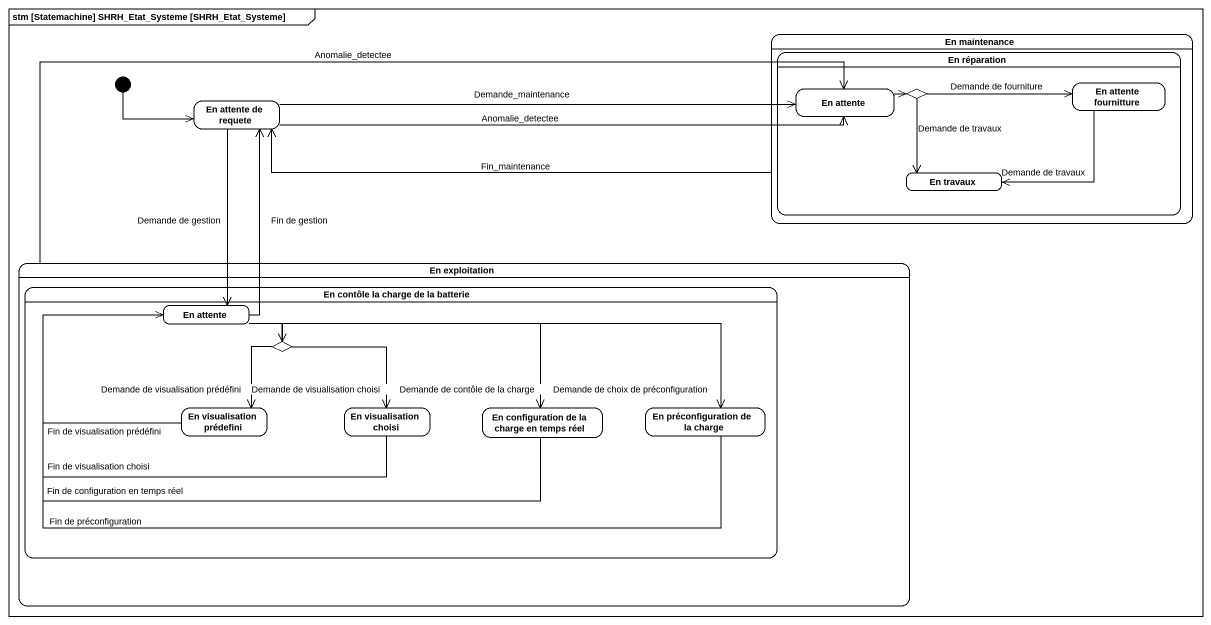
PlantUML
@startuml
mainframe stm [Statemachine] SHRH_Etat_Systeme [SHRH_Etat_Systeme]
hide empty description
state "En maintenance" as En_maintenance {
  state "En réparation" as En_réparation {
    state "En attente fournitture" as En_attente_fournitture
    state "En attente" as En_attente
    state choice1 <<choice>>
    state "En travaux" as En_travaux
  }
}
state "En attente de requete" as En_attente_de_requete
state "En exploitation" as En_exploitation {
  state "En contôle la charge de la batterie" as En_contôle_la_charge_de_la {
    state "En attente" as En_attente_2
    state choice2 <<choice>>
    state "En visualisation prédefini" as En_visualisation_prédefini
    state "En visualisation choisi" as En_visualisation_choisi
    state "En configuration de la charge en temps réel" as En_configuration_de_la
    state "En préconfiguration de la charge" as En_préconfiguration_de_la
  }
}
[*] -right-> En_attente_de_requete
En_maintenance -left-> En_attente_de_requete : Fin_maintenance
En_attente_fournitture -left-> En_travaux : Demande de travaux
En_attente_de_requete -right-> En_attente : Demande_maintenance
En_attente_de_requete -right-> En_attente : Anomalie_detectee
En_attente_de_requete --> En_attente_2 : Demande de gestion
En_attente -right-> choice1
choice1 -right-> En_attente_fournitture : Demande de fourniture
choice1 --> En_travaux : Demande de travaux
En_exploitation -up-> En_attente : Anomalie_detectee
En_attente_2 -up-> En_attente_de_requete : Fin de gestion
En_attente_2 -right-> choice2
En_attente_2 -right-> En_préconfiguration_de_la : Demande de choix de préconfiguration
choice2 --> En_visualisation_prédefini : Demande de visualisation prédéfini
choice2 --> En_visualisation_choisi : Demande de visualisation choisi
choice2 -right-> En_configuration_de_la : Demande de contôle de la charge
En_visualisation_prédefini -up-> En_attente_2 : Fin de visualisation prédéfini
En_visualisation_choisi -left-> En_attente_2 : Fin de visualisation choisi
En_configuration_de_la -left-> En_attente_2 : Fin de configuration en temps réel
En_préconfiguration_de_la -left-> En_attente_2 : Fin de préconfiguration
@enduml
